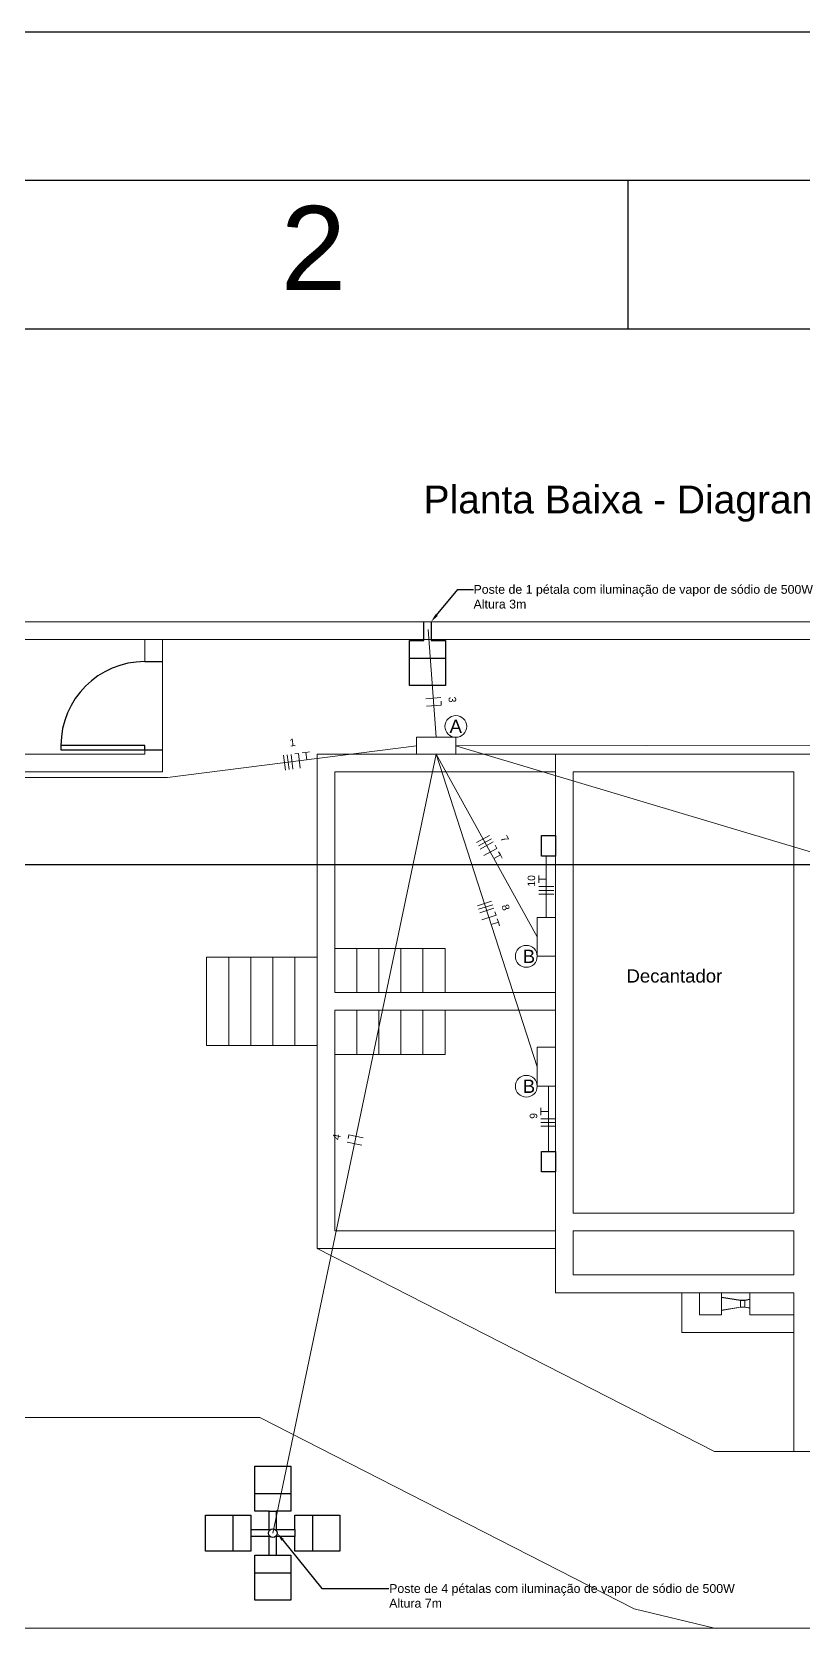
# Model space of a CAD drawing. Header units: millimetres. Extents: x 100 to 940, y 100 to 694.
# Drawn here: x 230.4 to 308.2, y 531.3 to 693.9 of the extents above; entities that cross this region are included whole.
import ezdxf
from ezdxf import colors
from ezdxf.entities.mleader import LeaderData, LeaderLine
from ezdxf.math import Vec2, Vec3

# ---------------------------------------------------------------- set-up
doc = ezdxf.new("R2010")
doc.units = ezdxf.units.MM
for name, color, linetype, lineweight in [('COTAS', 5, 'Continuous', 5), ('DIVERSOS', 1, 'Continuous', 9), ('PAREDE', 7, 'Continuous', 9)]:
    doc.layers.add(name, color=color, linetype=linetype, lineweight=lineweight)
doc.layers.add('EXTERN', color=7, linetype='Continuous')
doc.layers.add('EXTERN-I', color=251, linetype='Continuous')
doc.styles.add('Notes', font='arial.ttf', dxfattribs={"height": 3})
doc.styles.get("Standard").update_dxf_attribs({"font": 'arial.ttf'})

msp = doc.modelspace()

# ---------------------------------------------------------------- linework, layer by layer
for p, q in [((290.56, 664), (290.56, 679)), ((241.8, 630.44), (243.58, 630.44)), ((241.8, 621.54), (243.58, 621.54))]:
    msp.add_line(p, q)
at = {"color": 2, "lineweight": 20}
for p, q in [((271.19, 622.81), (270.37, 633.67)), ((270.14, 626.69), (271.64, 626.8)), ((271.7, 626.05), (270.2, 625.94)), ((271.67, 626.43), (271.7, 626.05)), ((244.07, 618.73), (269.21, 621.95)), ((256.92, 621.13), (257.29, 621.18)), ((257.29, 621.18), (257.48, 619.69)), ((257.66, 621.23), (258.03, 621.27)), ((258.03, 621.27), (258.4, 621.32)), ((258.13, 620.53), (258.03, 621.27)), ((349, 622.03), (273.17, 621.95)), ((273.17, 621.95), (359.87, 595.97)), ((271.19, 621.09), (254.7, 542.5)), ((255.8, 620.99), (255.99, 619.5)), ((256.17, 621.04), (256.36, 619.55)), ((256.74, 619.6), (256.54, 621.08)), ((271.19, 621.09), (281.37, 602.67)), ((271.19, 621.09), (281.37, 589.56)), ((244.07, 618.73), (210.92, 618.73)), ((276.57, 612.9), (275.26, 612.17)), ((276.75, 612.57), (275.44, 611.85)), ((275.62, 611.52), (276.94, 612.24)), ((277.3, 611.59), (275.99, 610.86)), ((277.12, 611.91), (277.3, 611.59)), ((277, 610.57), (277.66, 610.93)), ((277.48, 611.26), (277.66, 610.93)), ((277.66, 610.93), (277.84, 610.6)), ((282.29, 604.63), (282.29, 610.82)), ((281.54, 608.48), (281.54, 608.85)), ((281.54, 608.1), (281.54, 608.48)), ((282.29, 608.48), (281.54, 608.48)), ((283.04, 607.73), (281.54, 607.73)), ((281.54, 607.35), (283.04, 607.35)), ((281.54, 606.98), (283.04, 606.98)), ((276.76, 606.27), (275.34, 605.81)), ((276.88, 605.91), (275.45, 605.45)), ((275.57, 605.09), (276.99, 605.55)), ((277.11, 605.2), (277.22, 604.84)), ((277.22, 604.84), (275.8, 604.38)), ((276.74, 603.9), (277.45, 604.13)), ((277.34, 604.48), (277.45, 604.13)), ((277.45, 604.13), (277.57, 603.77)), ((282.5, 581.02), (282.5, 587.59)), ((281.75, 585.06), (281.75, 585.43)), ((281.75, 584.68), (281.75, 585.06)), ((282.5, 585.06), (281.75, 585.06)), ((283.25, 584.31), (281.75, 584.31)), ((281.75, 583.93), (283.25, 583.93)), ((262.29, 582.32), (262.37, 582.69)), ((262.37, 582.69), (263.83, 582.38)), ((281.75, 583.56), (283.25, 583.56)), ((263.68, 581.64), (262.21, 581.95))]:
    msp.add_line(p, q, dxfattribs=at)
at = {"color": 1}
msp.add_line((199.15, 609.96), (410.08, 609.96), dxfattribs=at)
for points in [[(100, 100), (940, 100), (940, 693.94), (100, 693.94)], [(150, 679), (925, 679), (925, 115), (150, 115)], [(165, 664), (730, 664), (730, 130), (165, 130)], [(241.8, 621.54), (241.8, 621.98), (233.34, 621.98), (233.34, 621.54)]]:
    msp.add_lwpolyline(points, close=True)
at = {"color": 2, "lineweight": 20}
for points in [[(273.17, 621.09), (269.21, 621.09), (269.21, 622.81), (273.17, 622.81)], [(281.37, 604.63), (283.21, 604.63), (283.21, 600.7), (281.37, 600.7)], [(281.37, 591.52), (283.21, 591.52), (283.21, 587.59), (281.37, 587.59)]]:
    msp.add_lwpolyline(points, close=True, dxfattribs=at)
at = {"color": 6}
for points in [[(281.79, 612.89), (283.21, 612.89), (283.21, 610.82), (281.79, 610.82)], [(281.79, 581.02), (283.21, 581.02), (283.21, 578.95), (281.79, 578.95)]]:
    msp.add_lwpolyline(points, close=True, dxfattribs=at)
at = {"color": 2, "lineweight": 20}
for centre in [(273.17, 623.9), (280.27, 600.7), (280.27, 587.59)]:
    msp.add_circle(centre, 1.1, dxfattribs=at)
msp.add_arc((241.8, 621.98), 8.46, 90, 180)
at = {"layer": 'DIVERSOS'}
for p, q in [((301.86, 566), (299.97, 566.32)), ((299.97, 566.32), (299.97, 564.98)), ((299.97, 566.32), (299.97, 566.29)), ((301.86, 565.99), (299.97, 566.29)), ((302.3, 566), (301.86, 566)), ((301.86, 565.99), (301.86, 565.31)), ((302.31, 565.99), (301.86, 565.99)), ((302.3, 566), (302.81, 566.1)), ((302.31, 565.99), (302.81, 566.07)), ((302.31, 565.99), (302.31, 565.31)), ((302.81, 566.1), (302.81, 565.21)), ((301.86, 565.31), (299.97, 565.01)), ((301.86, 565.3), (299.97, 564.98)), ((302.31, 565.31), (301.86, 565.31)), ((302.3, 565.3), (301.86, 565.3)), ((302.3, 565.3), (302.81, 565.21)), ((302.31, 565.31), (302.81, 565.23))]:
    msp.add_line(p, q, dxfattribs=at)
at = {"layer": 'EXTERN'}
for p, q in [((269.95, 632.58), (269.95, 634.45)), ((270.66, 634.45), (270.66, 632.58)), ((268.48, 628.04), (268.48, 632.58)), ((268.48, 632.58), (269.95, 632.58)), ((270.66, 632.58), (272.13, 632.58)), ((272.13, 632.58), (272.13, 628.04)), ((272.13, 628.04), (268.48, 628.04))]:
    msp.add_line(p, q, dxfattribs=at)
msp.add_lwpolyline([(255.06, 540.28), (256.53, 540.28), (256.53, 535.73), (252.88, 535.73), (252.88, 540.28), (254.35, 540.28), (254.35, 542.15), (252.48, 542.15), (252.48, 540.68), (247.93, 540.68), (247.93, 544.33), (252.48, 544.33), (252.48, 542.86), (254.35, 542.86), (254.35, 544.73), (252.88, 544.73), (252.88, 549.27), (256.53, 549.27), (256.53, 544.73), (255.06, 544.73), (255.06, 542.86), (256.93, 542.86), (256.93, 544.33), (261.47, 544.33), (261.47, 540.68), (256.93, 540.68), (256.93, 542.15), (255.06, 542.15)], close=True, dxfattribs=at)
at = {"layer": 'EXTERN-I'}
for p, q in [((268.48, 630.8), (272.13, 630.8)), ((252.88, 546.51), (256.53, 546.51)), ((250.69, 544.33), (250.69, 540.68)), ((258.71, 544.33), (258.71, 540.68)), ((252.88, 538.49), (256.53, 538.49))]:
    msp.add_line(p, q, dxfattribs=at)
for points in [[(254.35, 544.73), (255.06, 544.73)], [(252.48, 542.86), (252.48, 542.15)], [(256.93, 542.86), (256.93, 542.15)], [(254.35, 540.28), (255.06, 540.28)]]:
    msp.add_lwpolyline(points, dxfattribs=at)
msp.add_circle((254.7, 542.5), 0.445, dxfattribs=at)
at = {"layer": 'PAREDE'}
for p, q in [((218.2, 634.45), (396.32, 634.45)), ((219.98, 632.67), (394.54, 632.67)), ((241.8, 632.67), (241.8, 630.44)), ((243.58, 632.67), (243.58, 619.31)), ((241.8, 621.98), (241.8, 621.09)), ((241.8, 621.09), (219.98, 621.09)), ((283.21, 621.09), (259.17, 621.09)), ((259.17, 621.09), (259.17, 571.22)), ((382.96, 621.09), (283.21, 621.09)), ((283.21, 621.09), (283.21, 573)), ((283.21, 573), (283.21, 621.09)), ((243.58, 619.31), (219.98, 619.31)), ((260.95, 597.05), (260.95, 619.31)), ((260.95, 619.31), (283.21, 619.31)), ((307.26, 619.31), (284.99, 619.31)), ((284.99, 619.31), (284.99, 574.78)), ((307.26, 574.78), (307.26, 619.31)), ((248.03, 591.7), (248.03, 600.61)), ((248.03, 600.61), (259.17, 600.61)), ((250.26, 591.7), (250.26, 600.61)), ((252.49, 591.7), (252.49, 600.61)), ((254.71, 591.7), (254.71, 600.61)), ((256.94, 591.7), (256.94, 600.61)), ((260.95, 601.5), (263.17, 601.5)), ((263.17, 601.5), (263.17, 597.05)), ((263.17, 601.5), (265.4, 601.5)), ((265.4, 601.5), (265.4, 597.05)), ((265.4, 601.5), (267.63, 601.5)), ((267.63, 601.5), (267.63, 597.05)), ((267.63, 601.5), (269.85, 601.5)), ((269.85, 601.5), (269.85, 597.05)), ((269.85, 601.5), (272.08, 601.5)), ((272.08, 601.5), (272.08, 597.05)), ((283.21, 597.05), (260.95, 597.05)), ((283.21, 595.26), (260.95, 595.26)), ((260.95, 595.26), (260.95, 573)), ((260.95, 595.26), (265.4, 595.26)), ((263.17, 590.81), (263.17, 595.26)), ((265.4, 590.81), (265.4, 595.26)), ((267.63, 590.81), (267.63, 595.26)), ((269.85, 590.81), (269.85, 595.26)), ((272.08, 590.81), (272.08, 595.26)), ((250.26, 591.7), (248.03, 591.7)), ((252.49, 591.7), (250.26, 591.7)), ((254.71, 591.7), (252.49, 591.7)), ((256.94, 591.7), (254.71, 591.7)), ((259.17, 591.7), (256.94, 591.7)), ((260.95, 590.81), (263.17, 590.81)), ((263.17, 590.81), (265.4, 590.81)), ((265.4, 590.81), (267.63, 590.81)), ((267.63, 590.81), (269.85, 590.81)), ((269.85, 590.81), (272.08, 590.81)), ((284.99, 574.78), (307.26, 574.78)), ((260.95, 573), (283.21, 573)), ((283.21, 573), (283.21, 566.76)), ((284.99, 573), (307.26, 573)), ((284.99, 568.55), (284.99, 573)), ((307.26, 568.55), (307.26, 573)), ((259.17, 571.22), (299.24, 550.73)), ((259.17, 571.22), (283.21, 571.22)), ((284.99, 568.55), (307.26, 568.55)), ((283.21, 566.76), (307.26, 566.76)), ((297.75, 566.76), (295.96, 566.76)), ((295.96, 566.76), (295.96, 562.76)), ((297.75, 564.54), (297.75, 566.76)), ((299.97, 564.54), (299.97, 566.76)), ((302.81, 564.54), (302.81, 566.76)), ((307.26, 550.73), (307.26, 566.76)), ((307.26, 566.76), (307.26, 564.54)), ((299.97, 564.54), (297.75, 564.54)), ((307.26, 564.54), (302.81, 564.54)), ((307.26, 564.54), (307.26, 562.76)), ((307.26, 562.76), (295.96, 562.76)), ((253.38, 554.17), (219.98, 554.17)), ((253.38, 554.17), (291.14, 534.87)), ((307.26, 550.73), (299.24, 550.73)), ((348.23, 550.73), (307.26, 550.73)), ((291.14, 534.87), (299.24, 532.92)), ((219.98, 532.92), (360.7, 532.92))]:
    msp.add_line(p, q, dxfattribs=at)

# ---------------------------------------------------------------- texts
at = {"style": 'Notes'}
msp.add_text('2', height=8.48, dxfattribs=at).set_placement((255.51, 667.93))
at = {"layer": 'COTAS', "attachment_point": 1}
for s, width, insert, char_height in [('Planta Baixa - Diagrama Unifilar', 4099.9241, (269.91, 648.2), 2.8125), ('Decantador', 1385.5134, (290.38, 599.39), 1.336)]:
    msp.add_mtext_dynamic_manual_height_columns(s, width=width, gutter_width=0.75, heights=[0], dxfattribs=dict(at, insert=insert, char_height=char_height))
at = {"layer": 'COTAS', "color": 2, "lineweight": 20, "char_height": 0.75, "attachment_point": 1}
for s, insert, rotation in [('3', (273.17, 626.92), 274.3385), ('1', (256.35, 622.61), 7.3075), ('7', (278.28, 612.99), 298.9139), ('\\pt47.25;10', (280.41, 607.73), 90), ('8', (278.46, 606.03), 287.8865), ('\\pt47.25;9', (280.62, 584.31), 90), ('4', (260.71, 582.27), 78.1517)]:
    msp.add_mtext_dynamic_manual_height_columns(s, width=1385.5134, gutter_width=0.75, heights=[0], dxfattribs=dict(at, insert=insert, rotation=rotation))
at = {"layer": 'COTAS', "color": 2, "lineweight": 20, "char_height": 1.34, "attachment_point": 1}
for s, insert in [('A', (272.53, 624.58)), ('B', (279.91, 601.37)), ('B', (279.91, 588.26))]:
    msp.add_mtext_dynamic_manual_height_columns(s, width=1385.5134, gutter_width=0.75, heights=[0], dxfattribs=dict(at, insert=insert))

# ---------------------------------------------------------------- leaders
at = {"layer": 'COTAS'}
ml = msp.add_multileader_mtext('Standard', dxfattribs=at)
ml.set_content('Poste de 1 pétala com iluminação de vapor de sódio de 500W\\PAltura 3m', color=256)
ml.set_leader_properties()
ml.build(insert=Vec2(0, 0))
ml.multileader.update_dxf_attribs({"arrow_head_size": 0.891})
ctx = ml.context
ctx.base_point, ctx.char_height, ctx.arrow_head_size, ctx.landing_gap_size, ctx.plane_origin = Vec3(274.93, 637.72), 0.8906, 0.891, 0.0178, Vec3(277.14, 647.76)
notes = []
notes.append((ctx, [(0, (1, 1, 0), (273.38, 637.72), (1, 0), 1.55, [(0, [(270.66, 634.45)], 0, [])])]))
ctx.mtext.insert, ctx.mtext.flow_direction = Vec3(274.95, 638.17), 5
ml = msp.add_multileader_mtext('Standard', dxfattribs=at)
ml.set_content('Poste de 4 pétalas com iluminação de vapor de sódio de 500W\\PAltura 7m', color=256)
ml.set_leader_properties()
ml.build(insert=Vec2(0, 0))
ml.multileader.update_dxf_attribs({"arrow_head_size": 0.891})
ctx = ml.context
ctx.base_point, ctx.char_height, ctx.arrow_head_size, ctx.landing_gap_size, ctx.plane_origin = Vec3(266.42, 536.91), 0.8906, 0.891, 0.0178, Vec3(252.17, 542.65)
notes.append((ctx, [(0, (1, 1, 0), (259.64, 536.91), (1, 0), 6.78, [(0, [(255.15, 542.5)], 0, [])])]))
ctx.mtext.insert, ctx.mtext.flow_direction = Vec3(266.44, 537.36), 5
for ctx, leaders in notes:
    for number, flags, end, landing, length, lines in leaders:
        leader = LeaderData()
        leader.index, (leader.has_last_leader_line, leader.has_dogleg_vector, leader.attachment_direction) = number, flags
        leader.last_leader_point, leader.dogleg_vector, leader.dogleg_length = Vec3(end), Vec3(landing), length
        for number, points, colour, breaks in lines:
            line = LeaderLine()
            line.index, line.vertices, line.color, line.breaks = number, Vec3.list(points), colors.encode_raw_color(colour), breaks
            leader.lines.append(line)
        ctx.leaders.append(leader)

doc.saveas('drawing.dxf')
